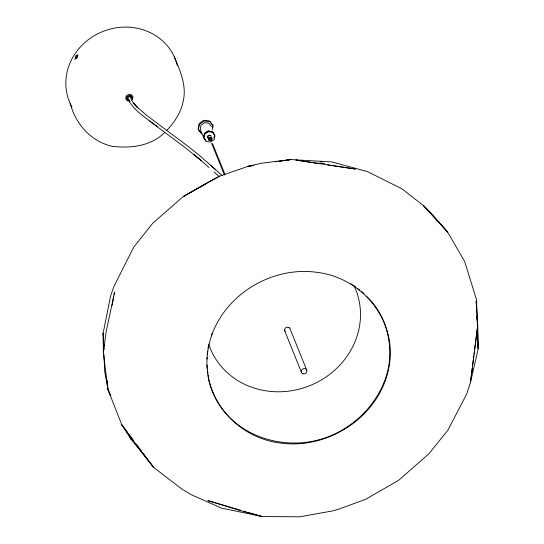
<?xml version="1.0" encoding="UTF-8"?>
<svg xmlns="http://www.w3.org/2000/svg" width="544" height="544" viewBox="0 0 544 544"><rect width="100%" height="100%" fill="white"/><g stroke="black" fill="none" stroke-linecap="round" stroke-linejoin="round"><path stroke-width="0.82" d="M207.012 359.142L207.182 357.449M207.516 354.076L207.767 351.54M208.1 348.16L208.264 346.474M472.26 368.315L470.438 382.602L466.732 394.006L447.916 430.127L428.883 453.798L398.534 480.379L365.69 499.276L339.245 509.014L332.595 510.918L299.907 516.78L262.296 516.576L221.632 508.137L191.338 494.734L182.043 489.165L153.687 467.452L130.961 439.11L121.815 424.81L107.984 389.708L104.761 371.926L103.911 354.348M472.471 366.636L473.334 359.91M473.545 358.231L473.865 355.708M474.082 354.028L474.402 351.506M474.62 349.826L477.727 325.455L476.184 301.24L476.605 311.256M104.115 348.228L103.333 352.403L107.984 389.708L110.752 395.712M104.428 346.555L104.74 344.882M112.064 305.619L113.778 296.426M114.09 294.753L114.56 292.25L106.182 331.588L103.333 352.403L103.142 333.241L110.514 296.235L113.907 286.552L133.681 247.2L152.782 223.156L183.376 196.493L207.475 182.505L219.552 176.195L248.003 166.362L261.596 163.22L290.843 159.562L331.779 161.922L367.404 171.584L401.873 188.788L423.62 205.741L429.76 211.725L447.658 232.132L464.603 261.378L476.551 299.805L478.176 348.806L470.438 382.602L477.727 325.455L478.176 348.806L477.897 342.128M76.255 57.759L77.01 56.086L75.813 57.854L76.643 57.984M206.026 140.774L203.606 137.55L204.428 133.525L208.005 131.056L212.242 131.594L214.662 134.817M212.371 127.595L212.84 125.297L209.617 120.999L203.966 120.285L199.199 123.576L198.104 128.942L200.865 132.627M212.344 129.826L213.119 125.99L209.896 121.693L204.245 120.986L199.478 124.277L198.383 129.642L201.613 133.94M214.003 138.033L214.329 136.428M214.084 137.496L214.717 135.102L212.5 131.743L208.311 130.988L204.605 133.28L203.551 137.265L205.768 140.624M211.371 335.9L212.072 333.656M164.73 132.457C150.872 146.397 130.098 148.566 111.486 146.207C90.535 140.923 75.786 124.107 70.23 103.571M166.342 130.784C174.413 122.577 180.962 112.492 183.24 101.068C186.796 85.66 180.193 70.604 174.216 56.726M131.281 100.348L132.478 99.525L133.022 96.839L131.41 94.69L128.588 94.336L126.201 95.982L125.657 98.661L127.269 100.817L130.091 101.17M219.552 176.195L183.376 196.493L205.659 183.994M129.486 100.008L127.922 100.395L126.718 98.784L127.126 96.771L128.914 95.54L131.036 95.805L132.24 97.417L131.832 99.43L131.036 95.805L127.126 96.771L127.922 100.395L129.336 100.572M211.276 136.517L210.535 135.402L207.91 135.912L207.556 137.244L208.298 138.36L209.61 138.108M275.23 161.826L276.876 161.554M280.133 161.262L281.778 161.004M283.431 160.738L290.843 159.562L278.521 161.296M320.334 161.792L321.994 161.833M318.26 163.159L324.754 163.424M210.834 138.829L209.773 138.693L210.378 139.509M318.492 163.479L295.868 160.052L355.361 169.062L327.706 164.873M210.535 135.402L209.141 135.15L207.91 135.912L208.298 138.36M233.056 507.994L207.883 500.609L240.04 510.537L262.296 516.576L247.676 512.285M234.682 508.47L240.366 510.143M243.617 511.095L246.051 511.809M289.571 328.025L287.694 327.128L285.614 327.787L284.553 329.61L285.131 331.527M76.854 56.882L77.241 57.1M350.744 283.682L352.648 285.022M353.92 285.92L355.817 287.266M357.721 288.612L359.625 289.952M361.529 291.298L363.943 293.427M149.457 120.979L157.957 127.208C148.009 119.272 136.177 112.594 129.35 101.538M158.664 127.779L186.068 148.322L201.219 160.548L194.052 154.584L208.978 167.491M210.528 165.192L215.757 169.81M214.207 172.108L218.946 176.324M222.061 175.474L200.07 155.958L188.163 146.424L146.615 115.321L136.68 106.712L133.389 103.095L137.952 107.936L133.851 103.537L132.117 100.885M366.812 296.514C385.873 314.65 393.203 342.761 388.321 368.302C382.024 397.501 360.781 421.94 333.866 434.33C285.505 457.055 220.714 434.098 208.542 379.195M211.283 126.446L208.862 123.223L204.626 122.692L201.049 125.161L200.226 129.186L203.606 137.55M127.384 432.256L121.815 424.81L134.579 442.53L153.687 467.452L142.555 452.56M128.391 433.609L133.45 440.382M135.98 443.761L141.549 451.207M110.813 395.787L107.984 389.708L107.549 384.649M289.578 327.685L306.707 370.083M224.896 174.264L212.697 144.058L211.718 143.507L224.468 175.08M284.383 330.038L301.512 372.436M210.752 139.25L210.582 138.496L209.773 138.693L209.936 139.454M131.05 98.988L130.512 96.567L127.908 97.213L128.445 99.634M206.958 365.024L207.332 368.356M207.611 370.858L207.89 373.361M208.073 375.027L208.447 378.366M103.652 339.143L103.142 333.241L103.632 348.493M107.188 380.44L107.406 382.962M476.816 316.261L476.986 320.436M477.374 329.616L477.584 334.621M354.028 285.702A78.458 72.053 -22 0 1 309.808 385.648A78.458 72.053 -22 0 1 208.706 344.196M72.032 107.093A57.032 52.38 -22 0 1 103.142 31.368A57.032 52.38 -22 0 1 177.31 65.695M208.631 346.338C198.546 393.482 234.287 437.974 281.228 443.142C328.848 449.371 378.78 416.711 388.606 369.009C398.698 321.864 362.957 277.372 316.016 272.204C268.396 265.975 218.464 298.636 208.631 346.338M204.891 133.974L203.837 137.965L206.054 141.318L210.242 142.072L213.942 139.788L214.996 135.796L212.779 132.444L208.59 131.689L204.891 133.974M208.753 138.006L208.4 139.332L209.141 140.454L210.535 140.706L211.772 139.944L212.119 138.611L211.385 137.496L209.984 137.244L208.753 138.006L209.141 140.454L211.772 139.944L211.385 137.496L208.753 138.006M75.99 55.923L74.861 59.269L76.833 58.018L77.969 54.679L75.99 55.923M253.776 165.396L248.003 166.362L253.769 165.444M443.843 227.786L423.62 205.741L447.658 232.132L443.843 227.786M130.961 439.11L129.533 436.05L130.961 439.11M303.056 373.776A2.849 2.618 -22 0 0 306.904 370.736A2.849 2.618 -22 0 0 302.376 369.267A2.849 2.618 -22 0 0 303.056 373.776"/></g></svg>
